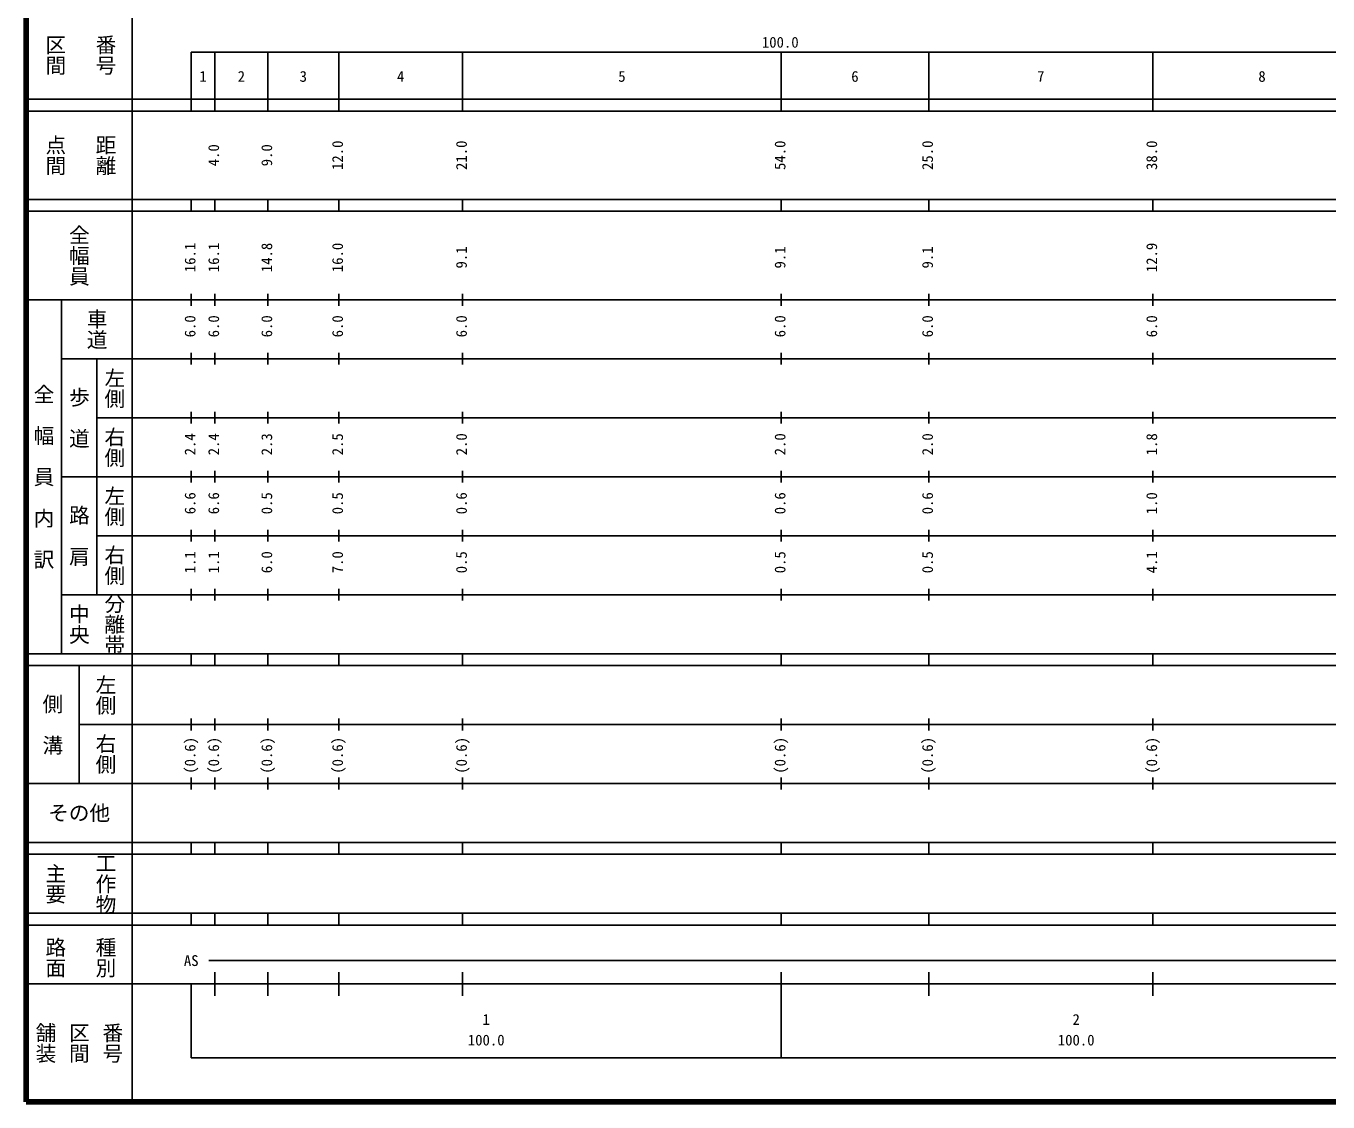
# Model space of a CAD drawing. Units: millimetres on the paper, enlarged 1000 times. Extents: x 40000 to 680000, y 20000 to 380000.
# Drawn here: x 40000 to 260676, y 20000 to 202409 of the extents above; entities that cross this region are included whole.
import ezdxf
from ezdxf.enums import TextEntityAlignment as Align

# ---------------------------------------------------------------- set-up
doc = ezdxf.new("R2010")
doc.units = ezdxf.units.MM
doc.header["$LTSCALE"] = 1000
doc.layers.add('M-TTL', color=2, linetype='Continuous', lineweight=140)
doc.layers.add('M-TTL-BAND', color=7, linetype='Continuous', lineweight=25)
doc.styles.add('@ＭＳ ゴシック', font='')
doc.styles.add('ＭＳ ゴシック', font='')
doc.styles.get('@ＭＳ ゴシック').set_extended_font_data('@MS Gothic')
doc.styles.get('ＭＳ ゴシック').set_extended_font_data('MS Gothic')

msp = doc.modelspace()

# ---------------------------------------------------------------- linework, layer by layer
at = {"layer": 'M-TTL'}
for p, q in [((40000, 380000), (40000, 20000)), ((40000, 20000), (680000, 20000))]:
    msp.add_line(p, q, dxfattribs=at)
at = {"layer": 'M-TTL-BAND'}
for p, q in [((58000, 370000), (58000, 20000)), ((68000, 198000), (579000, 198000)), ((68000, 198000), (68000, 188000)), ((72000, 188000), (72000, 198000)), ((81000, 188000), (81000, 198000)), ((93000, 188000), (93000, 198000)), ((114000, 188000), (114000, 198000)), ((168000, 188000), (168000, 198000)), ((193000, 188000), (193000, 198000)), ((231000, 188000), (231000, 198000)), ((40000, 190000), (579000, 190000)), ((40000, 188000), (579000, 188000)), ((40000, 173000), (579000, 173000)), ((68000, 171000), (68000, 173000)), ((72000, 171000), (72000, 173000)), ((81000, 171000), (81000, 173000)), ((93000, 171000), (93000, 173000)), ((114000, 171000), (114000, 173000)), ((168000, 171000), (168000, 173000)), ((193000, 171000), (193000, 173000)), ((231000, 171000), (231000, 173000)), ((40000, 171000), (579000, 171000)), ((68000, 155000), (68000, 157000)), ((72000, 155000), (72000, 157000)), ((81000, 155000), (81000, 157000)), ((93000, 155000), (93000, 157000)), ((114000, 155000), (114000, 157000)), ((168000, 155000), (168000, 157000)), ((193000, 155000), (193000, 157000)), ((231000, 155000), (231000, 157000)), ((40000, 156000), (579000, 156000)), ((46000, 96000), (46000, 156000)), ((46000, 146000), (579000, 146000)), ((52000, 146000), (52000, 106000)), ((68000, 145000), (68000, 147000)), ((72000, 145000), (72000, 147000)), ((81000, 145000), (81000, 147000)), ((93000, 145000), (93000, 147000)), ((114000, 145000), (114000, 147000)), ((168000, 145000), (168000, 147000)), ((193000, 145000), (193000, 147000)), ((231000, 145000), (231000, 147000)), ((68000, 135000), (68000, 137000)), ((72000, 135000), (72000, 137000)), ((81000, 135000), (81000, 137000)), ((93000, 135000), (93000, 137000)), ((114000, 135000), (114000, 137000)), ((168000, 135000), (168000, 137000)), ((193000, 135000), (193000, 137000)), ((231000, 135000), (231000, 137000)), ((52000, 136000), (579000, 136000)), ((46000, 126000), (579000, 126000)), ((68000, 125000), (68000, 127000)), ((72000, 125000), (72000, 127000)), ((81000, 125000), (81000, 127000)), ((93000, 125000), (93000, 127000)), ((114000, 125000), (114000, 127000)), ((168000, 125000), (168000, 127000)), ((193000, 125000), (193000, 127000)), ((231000, 125000), (231000, 127000)), ((68000, 115000), (68000, 117000)), ((72000, 115000), (72000, 117000)), ((81000, 115000), (81000, 117000)), ((93000, 115000), (93000, 117000)), ((114000, 115000), (114000, 117000)), ((168000, 115000), (168000, 117000)), ((193000, 115000), (193000, 117000)), ((231000, 115000), (231000, 117000)), ((52000, 116000), (579000, 116000)), ((46000, 106000), (579000, 106000)), ((68000, 105000), (68000, 107000)), ((72000, 105000), (72000, 107000)), ((81000, 105000), (81000, 107000)), ((93000, 105000), (93000, 107000)), ((114000, 105000), (114000, 107000)), ((168000, 105000), (168000, 107000)), ((193000, 105000), (193000, 107000)), ((231000, 105000), (231000, 107000)), ((40000, 96000), (579000, 96000)), ((68000, 94000), (68000, 96000)), ((72000, 94000), (72000, 96000)), ((81000, 94000), (81000, 96000)), ((93000, 94000), (93000, 96000)), ((114000, 94000), (114000, 96000)), ((168000, 94000), (168000, 96000)), ((193000, 94000), (193000, 96000)), ((231000, 94000), (231000, 96000)), ((40000, 94000), (579000, 94000)), ((49000, 94000), (49000, 74000)), ((49000, 84000), (579000, 84000)), ((68000, 83000), (68000, 85000)), ((72000, 83000), (72000, 85000)), ((81000, 83000), (81000, 85000)), ((93000, 83000), (93000, 85000)), ((114000, 83000), (114000, 85000)), ((168000, 83000), (168000, 85000)), ((193000, 83000), (193000, 85000)), ((231000, 83000), (231000, 85000)), ((40000, 74000), (579000, 74000)), ((68000, 73000), (68000, 75000)), ((72000, 73000), (72000, 75000)), ((81000, 73000), (81000, 75000)), ((93000, 73000), (93000, 75000)), ((114000, 73000), (114000, 75000)), ((168000, 73000), (168000, 75000)), ((193000, 73000), (193000, 75000)), ((231000, 73000), (231000, 75000)), ((40000, 64000), (579000, 64000)), ((68000, 62000), (68000, 64000)), ((72000, 62000), (72000, 64000)), ((81000, 62000), (81000, 64000)), ((93000, 62000), (93000, 64000)), ((114000, 62000), (114000, 64000)), ((168000, 62000), (168000, 64000)), ((193000, 62000), (193000, 64000)), ((231000, 62000), (231000, 64000)), ((40000, 62000), (579000, 62000)), ((40000, 52000), (579000, 52000)), ((68000, 50000), (68000, 52000)), ((72000, 50000), (72000, 52000)), ((81000, 50000), (81000, 52000)), ((93000, 50000), (93000, 52000)), ((114000, 50000), (114000, 52000)), ((168000, 50000), (168000, 52000)), ((193000, 50000), (193000, 52000)), ((231000, 50000), (231000, 52000)), ((40000, 50000), (579000, 50000)), ((71000, 44000), (565000, 44000)), ((72000, 38000), (72000, 42000)), ((81000, 38000), (81000, 42000)), ((93000, 38000), (93000, 42000)), ((114000, 38000), (114000, 42000)), ((168000, 27500), (168000, 42000)), ((193000, 38000), (193000, 42000)), ((231000, 38000), (231000, 42000)), ((40000, 40000), (579000, 40000)), ((68000, 40000), (68000, 27500)), ((68000, 27500), (579000, 27500))]:
    msp.add_line(p, q, dxfattribs=at)

# ---------------------------------------------------------------- texts
at = {"layer": 'M-TTL-BAND', "style": '@ＭＳ ゴシック'}
for s, p in [('番号', (53500, 197500)), ('区間', (45000, 197500)), ('点間', (45000, 180500)), ('距離', (53500, 180500)), ('全幅員', (49000, 163500)), ('車道', (52000, 151000)), ('左側', (55000, 141000)), ('全\u3000幅\u3000員\u3000内\u3000訳', (43000, 126000)), ('歩\u3000道', (49000, 136000)), ('右側', (55000, 131000)), ('左側', (55000, 121000)), ('路\u3000肩', (49000, 116000)), ('右側', (55000, 111000)), ('分離帯', (55000, 101000)), ('中央', (49000, 101000)), ('左側', (53500, 89000)), ('側\u3000溝', (44500, 84000)), ('右側', (53500, 79000)), ('主要', (45000, 57000)), ('工作物', (53500, 57000)), ('路面', (45000, 44500)), ('種別', (53500, 44500)), ('舗装', (43333, 30000)), ('区間', (49000, 30000)), ('番号', (54667, 30000))]:
    msp.add_text(s, height=2566, rotation=270, dxfattribs=at).set_placement(p, align=Align.MIDDLE_CENTER)
at = {"layer": 'M-TTL-BAND', "style": 'ＭＳ ゴシック'}
for s, p in [('100.0', (167844, 198195)), ('1', (70000, 192405)), ('2', (76500, 192405)), ('3', (87000, 192405)), ('4', (103500, 192405)), ('5', (141000, 192405)), ('6', (180500, 192405)), ('7', (212000, 192405)), ('8', (249500, 192405)), ('AS', (68000, 42500)), ('1', (118000, 32523)), ('2', (218000, 32523)), ('100.0', (118000, 29033)), ('100.0', (218000, 29033))]:
    msp.add_text(s, height=1833, dxfattribs=at).set_placement(p, align=Align.BOTTOM_CENTER)
for s, p in [('4.0', (73266, 180500)), ('9.0', (82266, 180500)), ('12.0', (94266, 180500)), ('21.0', (115266, 180500)), ('54.0', (169266, 180500)), ('25.0', (194266, 180500)), ('38.0', (232266, 180500)), ('16.1', (69266, 163174)), ('16.1', (73266, 163174)), ('14.8', (82266, 163174)), ('16.0', (94266, 163174)), ('12.9', (232266, 163174)), ('9.1', (115266, 163174)), ('9.1', (169266, 163174)), ('9.1', (194266, 163174)), ('6.0', (69266, 151500)), ('6.0', (73266, 151500)), ('6.0', (82266, 151500)), ('6.0', (94266, 151500)), ('6.0', (115266, 151500)), ('6.0', (169266, 151500)), ('6.0', (194266, 151500)), ('6.0', (232266, 151500)), ('2.4', (69266, 131500)), ('2.4', (73266, 131500)), ('2.3', (82266, 131500)), ('2.5', (94266, 131500)), ('2.0', (115266, 131500)), ('2.0', (169266, 131500)), ('2.0', (194266, 131500)), ('1.8', (232266, 131500)), ('6.6', (69266, 121500)), ('6.6', (73266, 121500)), ('0.5', (82266, 121500)), ('0.5', (94266, 121500)), ('0.6', (115266, 121500)), ('0.6', (169266, 121500)), ('0.6', (194266, 121500)), ('1.0', (232266, 121500)), ('1.1', (69266, 111500)), ('1.1', (73266, 111500)), ('6.0', (82266, 111500)), ('7.0', (94266, 111500)), ('0.5', (115266, 111500)), ('0.5', (169266, 111500)), ('0.5', (194266, 111500)), ('4.1', (232266, 111500)), ('(0.6)', (69266, 78764)), ('(0.6)', (73266, 78764)), ('(0.6)', (82266, 78764)), ('(0.6)', (94266, 78764)), ('(0.6)', (115266, 78764)), ('(0.6)', (169266, 78764)), ('(0.6)', (194266, 78764)), ('(0.6)', (232266, 78764))]:
    msp.add_text(s, height=1833, rotation=90, dxfattribs=at).set_placement(p, align=Align.BOTTOM_CENTER)
msp.add_text('その他', height=2566, dxfattribs=at).set_placement((49000, 69000), align=Align.MIDDLE_CENTER)

doc.saveas('drawing.dxf')
